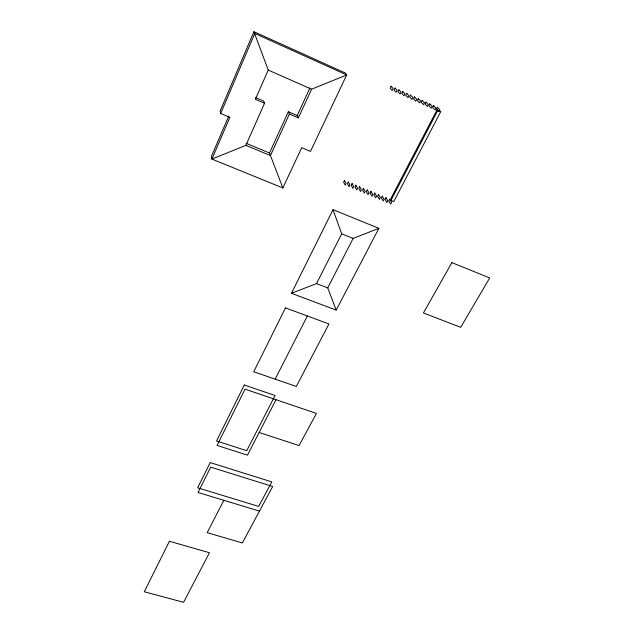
<?xml version="1.0" encoding="UTF-8"?>
<svg xmlns="http://www.w3.org/2000/svg" width="634" height="634" viewBox="0 0 634 634"><rect width="100%" height="100%" fill="white"/><g stroke="black" fill="none" stroke-linecap="round" stroke-linejoin="round"><path stroke-width="0.95" d="M253.909 31.7L220.069 111.196L220.664 113.47L229.873 117.361L211.899 159.063L282.851 187.949L301.729 147.698L310.486 151.399L346.703 74.947L345.158 72.942L253.909 31.7L268.237 70.057L255.399 99.316L264.544 103.255L245.873 145.352L211.899 159.063L211.384 156.495L228.826 115.959M220.664 113.47L254.781 33.436L346.703 74.947L311.587 89.22L298.376 117.845L289.429 113.985L288.327 111.719L269.498 153.032L282.851 187.949M289.429 113.985L270.441 155.56L245.873 145.352M298.376 117.845L297.211 115.554L309.899 88.007M291.458 293.312L333.008 209.672L378.886 228.327L336.186 310.081L291.458 293.312L316.517 283.58L341.71 233.835L333.008 209.672M275.156 379.148L307.355 315.994M336.186 310.081L327.762 287.868L353.122 238.4L378.886 228.327M223.857 500.313L207.183 532.671L242.362 542.942L272.699 486.492L210.702 467.139L198.038 492.483L259.464 511.115M276.044 399.705L247.458 455.149L217.066 445.44L245.049 389.173L316.421 413.431L299.074 445.575L259.147 432.483M437.222 109.539L390.354 199.544L391.772 200.138M316.517 283.58L327.762 287.868M341.71 233.835L353.122 238.4M246.008 143.252L269.498 153.032M255.454 97.525L263.625 101.052L264.544 103.255M288.327 111.719L297.211 115.554M268.237 70.057L311.587 89.22M344.46 180.389L343.58 182.156L345.197 185.128L346.077 183.345L344.46 180.389M391.083 86.256L390.132 88.181L392.2 90.496L393.167 88.562L391.083 86.256M244.304 385.004L216.543 440.995L246.729 450.679L275.085 395.505L244.304 385.004M169.405 541.27L144.298 591.752L183.575 602.3L209.466 552.729L169.405 541.27M285.466 307.902L253.727 371.73L296.3 386.463L328.935 323.966L285.466 307.902M348.28 181.982L347.4 183.741L349.041 186.729L349.928 184.954L348.28 181.982M395.006 88.039L394.047 89.957L396.147 92.287L397.114 90.353L395.006 88.039M210.226 462.59L197.657 487.823L258.68 506.415L271.812 481.903L210.226 462.59M352.084 183.567L351.204 185.326L352.869 188.322L353.756 186.547L352.084 183.567M398.913 89.814L397.954 91.724L400.086 94.07L401.053 92.144L398.913 89.814M355.88 185.152L355 186.911L356.696 189.915L357.584 188.139L355.88 185.152M402.812 91.581L401.853 93.499L404.017 95.853L404.983 93.927L402.812 91.581M359.668 186.737L358.781 188.488L360.508 191.5L361.404 189.732L359.668 186.737M406.703 93.349L405.744 95.258L407.931 97.628L408.898 95.702L406.703 93.349M363.448 188.314L362.561 190.065L364.312 193.085L365.208 191.317L363.448 188.314M410.578 95.116L409.619 97.018L411.838 99.395L412.805 97.477L410.578 95.116M367.221 189.883L366.333 191.634L368.108 194.662L369.004 192.902L367.221 189.883M414.454 96.875L413.487 98.769L415.73 101.163L416.704 99.253L414.454 96.875M370.977 191.46L370.09 193.204L371.896 196.239L372.792 194.48L370.977 191.46M418.313 98.627L417.346 100.521L419.621 102.922L420.596 101.012L418.313 98.627M374.726 193.021L373.838 194.765L375.677 197.808L376.572 196.057L374.726 193.021M422.165 100.378L421.19 102.272L423.496 104.681L424.479 102.771L422.165 100.378M378.474 194.583L377.579 196.326L379.441 199.377L380.345 197.626L378.474 194.583M426 102.122L425.034 104.008L427.364 106.433L428.346 104.531L426 102.122M382.207 196.144L381.311 197.879L383.198 200.938L384.101 199.195L382.207 196.144M429.836 103.865L428.861 105.743L431.223 108.184L432.206 106.282L429.836 103.865M385.932 197.697L385.036 199.433L386.946 202.5L387.857 200.756L385.932 197.697M433.656 105.601L432.681 107.479L435.067 109.928L436.057 108.034L433.656 105.601M389.648 199.25L388.745 200.978L390.687 204.061L391.598 202.317L389.648 199.25M437.468 107.328L436.485 109.207L438.91 111.663L439.893 109.777L437.468 107.328M437.904 110.237L390.916 200.423L393.746 201.596L440.812 111.552L437.904 110.237M451.884 262.619L423.425 312.99L460.704 327.326L489.702 277.938L451.884 262.619"/></g></svg>
